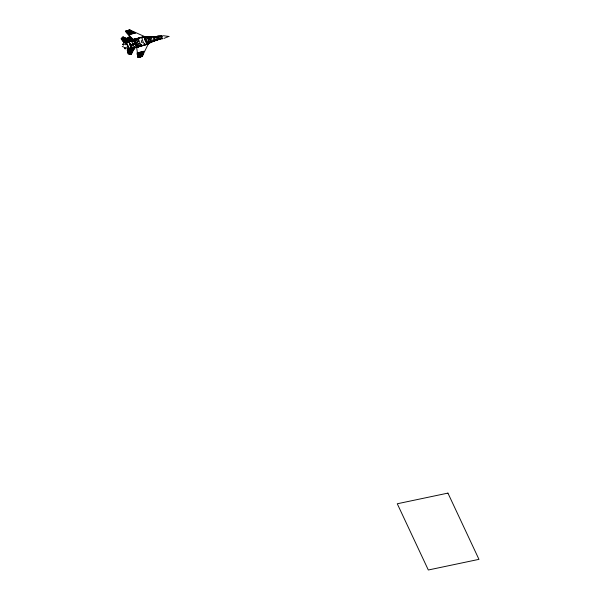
<?xml version="1.0" encoding="UTF-8"?>
<svg xmlns="http://www.w3.org/2000/svg" width="600" height="600" viewBox="0 0 600 600"><rect width="100%" height="100%" fill="white"/><g stroke="black" fill="none" stroke-linecap="round" stroke-linejoin="round"><path stroke-width="0.9" d="M122.955 44.01L122.917 44.46L123.33 43.635M125.4 48.637L124.882 48.698L124.725 47.527M124.935 47.34L124.672 47.715M123.352 44.648L123.052 44.43M123.555 44.925L123.038 44.767M127.792 42.165L127.118 42.255L127.192 41.82M127.657 39.322L127.995 37.477L129.81 36.668L132.352 38.557M134.625 47.085L130.05 48.097L130.125 47.707M126.278 48.323L125.933 47.4M134.288 41.43L134.625 40.282L137.625 39.652L138.54 41.602L135.203 43.38L134.288 41.43L137.625 39.652M137.955 43.86L139.455 43.545L140.37 45.495L137.025 47.28L136.118 45.322L136.447 44.175L137.062 45.473M144.788 36.6L145.868 40.223A7.545 2.677 78.1 0 0 146.73 42.068L148.267 43.987A18.218 9.293 -26.6 0 0 144.278 44.797L136.642 47.385L138.083 57.495L142.267 56.355L148.275 43.965L147.975 42.645M130.545 47.76L129.653 49.38L148.132 44.04M131.085 46.86L131.88 45.907A9.817 7.582 15.6 0 1 133.71 44.572L136.523 43.59A12 4.26 78.1 0 0 136.92 44.392L137.333 45.127A13.312 4.725 78.1 0 0 138.007 46.162L136.92 44.392A11.46 4.065 78.1 0 1 136.56 43.672L136.523 43.59A10.23 3.63 78.1 0 1 136.328 43.17L135.645 41.453A11.857 4.208 78.1 0 1 135.442 40.875A13.508 4.792 78.1 0 1 135.255 40.29L134.895 39.09L125.94 41.535L126.847 43.47M122.273 46.447L123.743 47.078M167.715 36.795L169.095 36.42L168.593 36.443M124.125 43.537L124.35 44.602M123.938 42.263L124.688 41.64M124.035 42.18L123.743 42.428L126.637 42.225L131.137 40.185L122.752 36.825L121.035 38.723L123.84 42.345M124.92 41.438L125.31 41.115A15.15 5.895 -47.2 0 1 126 40.568L127.53 39.51A6.165 2.4 -47.2 0 1 128.385 39.082L123.743 42.428M125.212 41.197L125.625 40.86M125.392 41.055L126.097 40.492A7.005 2.723 -47.2 0 1 126.39 40.267A8.85 3.442 -47.2 0 1 126.69 40.057L126.96 39.87A6.938 2.7 -47.2 0 1 128.115 39.195A6.038 2.348 -47.2 0 1 128.385 39.082L128.115 39.203A6.562 2.558 -47.2 0 0 126.983 39.855A7.935 3.09 -47.2 0 0 126.69 40.057A6.502 2.527 -47.2 0 0 126.39 40.267A10.238 3.982 -47.2 0 0 126.097 40.492L125.745 40.77M127.583 40.193L127.695 40.117A9.938 3.982 -45.6 0 1 127.972 39.945A9.293 3.728 -45.6 0 1 128.25 39.78A8.062 3.232 -45.6 0 1 128.52 39.63A8.415 3.375 -45.6 0 1 128.79 39.48L124.613 42.367L125.032 42.045M124.898 42.15L125.528 41.662M125.34 41.805L125.79 41.468M125.663 41.557L126.405 41.002M126.517 40.92L127.245 40.41M126.645 40.83L127.53 40.23M155.22 36.9L157.245 36.285L158.227 36.578M148.53 43.815L149.587 43.065M149.438 43.17L154.148 41.032M167.708 36.795L163.995 38.422M150.195 42.638L150.18 41.707M127.028 40.568L127.08 40.53A12.09 4.845 -45.6 0 1 127.417 40.297L127.748 40.088M154.898 36.9L157.222 36.338A9.045 6.772 22 0 1 157.71 36.277L160.627 36.165A0.907 0.675 22 0 1 161.175 36.293L161.625 36.21L162.097 38.498M127.305 40.373L127.358 40.335A10.913 4.373 -45.6 0 1 127.695 40.117L128.782 39.487M159.608 36.907L159.42 36.248A4.208 2.175 -25.1 0 0 158.25 36.39L154.238 36.72M156.922 36.435L157.005 36.42A10.575 7.92 22 0 1 158.422 36.225L161.257 36.248M158.175 36.578L158.123 36.57A2.355 1.785 20.7 0 0 158.445 36.578A4.867 3.683 20.7 0 0 158.745 36.547L159.69 36.818M136.118 45.322L139.455 43.545M127.8 38.527L129.84 37.807A4.635 3.683 12.8 0 1 131.22 37.71M142.447 42.787L141.653 42.495L141.36 40.47M148.252 43.995L136.642 47.385M130.05 48.097L131.1 47.678M157.26 36.578L158.265 36.84M161.67 38.775L159.69 39.225M125.97 31.125L128.28 30.338A6.105 3.12 -26.3 0 1 129.93 29.977L144.877 36.697L133.02 39.66L125.73 31.14L129.915 30L125.76 31.2L127.515 33.277M152.858 41.468L152.79 41.49A21.405 16.185 20.7 0 0 150.308 42.51L150.33 42.54M127.118 42.255L127.733 42.037M152.7 41.52L153.727 41.175M155.663 40.545L158.752 39.585L158.708 38.745M128.722 39.405L130.56 38.895A8.812 6.982 13.2 0 1 132.195 38.7M132.322 47.235L132.788 47.078M137.88 56.355L142.935 54.983L137.88 56.377L137.828 55.988M127.425 42.142L128.197 41.888M127.89 41.985L128.67 41.737M153.863 41.13L155.055 40.733M154.178 41.025L154.59 40.883M128.782 39.907L131.22 39.277A10.875 8.61 13.5 0 1 133.08 39.09M154.688 40.852L154.822 39.803M138.42 57.315L140.61 56.64A6.105 3.18 -23.9 0 1 142.267 56.363L138.083 57.495L137.955 56.932L142.613 55.642L137.955 56.91L137.887 56.4M128.355 41.835L129.135 41.588M155.055 40.733L157.373 40.035M138.157 57.398L142.267 56.355M133.02 39.66L140.805 37.365A18.218 9.525 -23.6 0 1 144.885 36.69M128.828 41.685L130.087 41.31M157.282 40.065L156.585 40.267M132.195 40.117L130.627 40.53M144.66 36.63L133.965 39.345M156.142 36.9L156.608 36.758A9.105 4.702 -25.1 0 1 157.462 36.547L157.718 36.968M129.292 41.543L130.567 41.182M155.985 40.447L155.692 40.358M132.18 40.725L132.615 40.598A16.47 13.043 13.4 0 0 133.035 40.463M129.547 45.023L136.71 42.93M131.175 40.11L132.023 41.182M138.315 46.125A13.65 4.845 78.1 0 1 138.465 46.627L129.135 49.365M129.78 40.485L130.305 40.343M125.73 31.14L129.915 30M128.738 40.77L125.94 41.535L126.78 43.32M132.683 39.697L129.608 40.537M130.252 41.265L131.055 41.062M130.005 40.148L132.007 39.713A13.44 10.65 13.3 0 1 132.84 39.608M156.188 36.608L156.96 36.585M160.028 39.135C158.835 39.615 157.995 36.12 159.615 36.443M130.733 41.145L131.542 40.95A21.435 16.973 13.4 0 1 134.895 40.432L134.257 39.968M162.053 38.685L162.63 38.55A1.53 0.637 80.7 0 1 161.955 38.61A1.53 0.637 80.7 0 1 161.438 37.117A1.53 0.63 81.2 0 1 161.692 35.88M162.458 38.588L162.712 38.1A1.53 0.622 80.4 0 1 162.697 38.407M130.642 40.56L132.42 40.193M131.453 41.52L131.775 41.438A21.435 16.973 13.4 0 0 134.903 40.447A19.53 15.465 13.4 0 0 133.358 40.612L131.22 41.025M155.887 36.623L156.697 36.877M147.6 43.905L147.593 43.845A12.345 4.38 78.1 0 1 147.66 44.16L147.465 43.312A9.855 3.495 78.1 0 0 147.368 42.922A10.245 3.637 78.1 0 1 147.585 43.845C146.363 43.852 143.775 37.508 144.54 37.072A10.478 3.72 78.1 0 1 144.66 37.185A10.605 3.765 78.1 0 0 144.45 36.983L144.322 36.87A11.4 4.042 78.1 0 1 144.45 36.983L144.743 37.275M137.04 41.918L138.54 41.602M138.863 45.81L140.37 45.495M130.17 38.295L127.688 39.142L130.395 38.775A6.217 4.92 13.5 0 0 131.843 38.175A6.217 4.92 13.5 0 0 130.17 38.295M130.028 40.065L131.43 39.727A10.875 8.61 13.5 0 0 132.765 39.248M158.752 39.585L157.778 39.008L157.343 36.578M129.975 41.227L130.425 41.145M127.455 42.21L133.515 40.95A19.53 15.465 13.4 0 0 134.895 40.44M159.585 36.45L160.74 36.307M161.363 38.085C161.145 40.733 158.925 35.602 161.183 36.255M128.55 39.773L130.785 39.375A8.812 6.982 13.2 0 0 132.547 38.7L132.99 39.03M144.803 36.6L145.373 37.102M157.83 36.263L158.438 36.218L158.678 36.825M129.69 49.335L132 49.312A10.027 5.73 -2.1 0 1 132.368 49.335A9.255 5.287 -2.1 0 1 132.735 49.358A8.783 5.018 -2.1 0 1 133.095 49.395A8.408 4.808 -2.1 0 1 133.455 49.44A8.033 4.59 -2.1 0 1 133.808 49.5L128.115 49.432M127.927 49.44L128.858 49.38M128.58 49.395L130.297 49.312M128.093 49.778L129.368 49.71A14.648 8.393 -0.1 0 1 130.41 49.68A10.065 5.775 -0.1 0 1 130.808 49.688L130.89 49.688A8.835 5.062 -0.1 0 1 131.13 49.695L131.288 49.703A7.17 4.11 -0.1 0 1 131.602 49.725A6.48 3.72 -0.1 0 1 133.08 49.935L133.155 49.95A5.843 3.345 -0.1 0 1 133.523 50.047L127.215 49.838L128.205 54.037L131.085 54.615L134.715 47.805C133.74 47.483 126.435 49.207 127.748 49.8M128.145 49.778L127.35 49.83M128.678 49.74L129.337 49.71M152.887 36.78L155.572 36.915M129.262 49.358L129.78 49.328M153.833 36.742L153.33 36.765M129.127 49.718L129.765 49.695M158.835 36.21L160.935 36.142A1.14 0.855 22 0 1 161.58 36.263M153.09 36.773L153.75 36.945M156.203 36.608C155.31 37.245 157.433 41.648 157.53 39.09M152.13 36.81L153.15 36.773M129.442 49.703L130.485 49.68A10.23 5.865 -0.1 0 1 130.725 49.688L130.808 49.688A8.655 4.965 -0.1 0 1 131.205 49.703A7.635 4.38 -0.1 0 1 131.602 49.725A6.728 3.855 -0.1 0 1 133.155 49.95A5.535 3.173 -0.1 0 1 133.515 50.047A6.165 3.532 -0.1 0 0 132.36 49.807L129.847 49.688M156.27 36.608L156.9 36.9M152.422 36.795L151.665 36.825M152.01 36.81C150.142 36.705 152.678 42.383 153.33 40.74M168.54 36.405L163.373 35.723M130.148 49.312L130.672 49.297M151.425 36.832L150.765 36.848M150.585 36.855L151.042 36.84M150.855 36.848L150.12 36.862M150.262 36.862L149.925 36.968A7.492 2.662 78.1 0 0 149.76 36.915L150.015 37.013M130.523 49.305L133.808 49.5A8.123 4.643 -2.1 0 0 133.455 49.44A8.925 5.1 -2.1 0 0 133.095 49.395A9.78 5.588 -2.1 0 0 132 49.312A10.68 6.105 -2.1 0 0 131.632 49.297A12.112 6.923 -2.1 0 0 131.265 49.297L131.19 49.297M149.977 36.87L150.015 36.87A16.05 12.143 20.7 0 1 147.562 36.75M149.093 36.862L149.76 36.915L149.715 37.777A6.33 2.25 78.1 0 0 149.76 38.002L149.94 38.858A4.117 1.462 78.1 0 0 150.007 39.127A3.645 1.297 78.1 0 0 150.142 39.555A3.697 1.312 78.1 0 1 150.007 39.127A4.147 1.47 78.1 0 1 149.955 38.902A4.478 1.59 78.1 0 1 149.895 38.678A5.287 1.875 78.1 0 1 149.76 38.002A6.18 2.19 78.1 0 1 149.715 37.777A6.915 2.453 78.1 0 1 149.678 37.545A7.478 2.655 78.1 0 1 149.648 37.32M144.96 36.6L145.995 36.652M125.212 48.922L124.778 48.03M147.105 36.713L149.01 36.862L147.697 36.758A8.752 3.105 78.1 0 1 147.922 36.922L147.99 36.968M147.18 36.72L146.167 36.668L146.602 36.69M147.975 36.96L146.392 36.675M146.46 36.682L145.882 36.645L146.812 40.088A6.127 2.175 78.1 0 0 147.608 41.782L149.062 43.44L148.785 42.172M161.085 36.51L160.252 36.412M151.808 41.782L151.815 41.168A7.815 2.775 78.1 0 1 151.845 41.355L151.882 41.64M123.218 44.985L123.023 44.28M151.672 41.73L151.597 41.693A7.575 2.692 78.1 0 0 151.725 41.752L151.477 41.625A6.158 2.19 78.1 0 1 151.358 41.55A5.715 2.032 78.1 0 1 151.267 41.483A5.055 1.792 78.1 0 1 151.178 41.4A4.5 1.597 78.1 0 1 151.08 41.31A4.29 1.522 78.1 0 1 150.99 41.205A3.833 1.365 78.1 0 1 150.892 41.093A3.458 1.23 78.1 0 1 150.705 40.822A3.202 1.14 78.1 0 1 150.532 40.515A3.007 1.065 78.1 0 1 150.368 40.155A2.873 1.02 78.1 0 1 150.218 39.78M148.77 40.725L147.69 36.787A6.33 2.243 78.1 0 0 148.672 40.635L150.053 42.367L148.822 40.822M154.913 40.785L153.57 39.51L153.038 36.773M145.882 36.645L146.4 37.08M144.24 36.803L144.292 36.848A11.962 4.245 78.1 0 0 144.195 36.765A9.158 3.255 78.1 0 0 145.642 41.415A9.158 3.248 78.1 0 0 147.653 44.108M124.815 48.39L124.837 48.315M142.215 37.98L141.675 37.395L142.755 40.987A8.445 3 78.1 0 0 143.632 42.855L145.178 44.88L144.84 43.598M127.672 33.45L128.017 33.855M128.377 34.275L128.962 34.95M162.337 36.172L162.42 36.293A1.53 0.622 80.4 0 0 162.262 36A1.53 0.637 80.7 0 0 161.722 35.835M138.337 46.2L138.465 46.627A13.808 4.897 78.1 0 0 138.285 46.027M136.523 43.59A12.008 4.26 78.1 0 1 136.29 43.088A12.15 4.312 78.1 0 1 135.66 41.498L135.27 40.335A14.07 4.995 78.1 0 1 135.067 39.697A13.688 4.86 78.1 0 1 134.955 39.293L135.54 39.945A11.325 4.02 78.1 0 1 135.667 40.133L135.833 40.388A10.965 3.893 78.1 0 0 135.667 40.133L135.495 39.877A11.04 3.915 78.1 0 0 135.322 39.645A12.188 4.327 78.1 0 0 135.15 39.412A13.793 4.897 78.1 0 0 134.985 39.195L135.067 39.697A12.712 4.508 78.1 0 0 135.255 40.29A11.745 4.17 78.1 0 0 135.442 40.875A12.938 4.59 78.1 0 0 135.645 41.453L135.788 41.828A12.398 4.402 78.1 0 0 135.922 42.195L136.178 42.825A9.165 3.255 78.1 0 0 136.29 43.088L136.988 44.52A11.31 4.012 78.1 0 0 137.167 44.843A12.21 4.335 78.1 0 0 137.333 45.127A13.163 4.673 78.1 0 0 138.045 46.223M138.517 46.83L138.435 46.725A13.777 4.89 78.1 0 1 138.262 46.508M138.81 38.888L138.278 38.242L139.208 41.25A10.05 3.562 78.1 0 0 140.542 44.1L141.84 45.855L141.488 44.588M134.895 39.09L135.938 40.56M136.507 46.523L137.032 47.235L136.845 46.612M129.218 41.977L128.445 40.852A29.287 10.395 78.1 0 0 132.067 48.593L131.88 47.97M134.445 40.995L133.41 39.495L134.19 41.865M127.163 44.13L127.695 45.27M128.002 45.915L128.618 47.213M128.917 47.865L129.608 49.32L128.887 47.82M127.073 43.95L127.755 45.405M127.98 45.885L128.655 47.332M148.695 40.575L147.615 36.742M131.235 40.095L131.43 40.672A18.263 6.48 78.1 0 0 134.858 47.858L134.67 47.205M147.345 42.825L147.585 43.815M150.233 41.97L150.322 42.517M150.308 42.405L150.315 42.473A6.308 2.235 78.1 0 1 148.68 40.657M149.745 37.928L149.61 37.095M137.82 55.905L137.708 55.11M137.542 53.94L137.685 54.938M156.045 39.93L156.06 40.057M159.99 38.745L159.998 39.142M136.335 46.515A21.435 16.995 13.5 0 1 135.255 46.89M130.748 37.365A3.697 2.97 10.4 0 1 129.578 37.875L127.882 38.093L129.398 37.485A3.697 2.97 10.4 0 1 130.74 37.358M129.045 39.352A7.942 3.188 -45.6 0 0 128.52 39.63A8.857 3.555 -45.6 0 0 127.972 39.945M135.998 45.735A13.125 4.657 78.1 0 1 134.392 42.412M130.185 43.695A13.732 4.875 78.1 0 1 131.288 46.237M132.99 42.892A12.795 4.537 78.1 0 1 133.447 43.86M137.542 43.875A12.203 4.327 78.1 0 1 137.752 44.422M159.637 39.24A4.853 3.667 20.7 0 1 159.968 39.157M150.892 41.085A4.17 1.478 78.1 0 0 151.08 41.303A4.537 1.612 78.1 0 0 151.178 41.4A4.928 1.748 78.1 0 0 151.267 41.475A5.348 1.897 78.1 0 0 151.358 41.55A6.135 2.175 78.1 0 0 151.545 41.662L151.597 41.693A7.005 2.49 78.1 0 1 151.545 41.662L149.94 38.858A4.425 1.575 78.1 0 1 149.895 38.678M150.712 40.83A3.06 1.087 78.1 0 1 150.532 40.515M150.368 40.162A3.127 1.11 78.1 0 1 150.142 39.562A3.24 1.155 78.1 0 0 150.285 39.968M135.428 42.78A1.252 0.443 78.1 0 1 134.812 42.675A1.252 0.443 78.1 0 1 134.483 41.047A1.252 0.443 78.1 0 1 135.023 40.77M126.337 44.115A1.193 0.42 78.1 0 1 125.85 44.76A1.193 0.42 78.1 0 1 125.385 43.043A1.193 0.42 78.1 0 1 126.007 42.885M137.265 46.523A1.252 0.443 78.1 0 1 136.657 46.598A1.252 0.443 78.1 0 1 136.29 44.91A1.252 0.443 78.1 0 1 136.868 44.678M128.145 48.27A1.193 0.42 78.1 0 1 127.462 48.307A1.193 0.42 78.1 0 1 127.312 46.5M127.515 46.432A1.193 0.42 78.1 0 1 127.882 46.875M131.115 44.707A1.215 0.427 78.1 0 1 130.92 46.005A1.215 0.427 78.1 0 1 130.245 44.752A1.215 0.427 78.1 0 1 130.538 43.635M122.198 39.907L124.365 37.47A3.353 0.968 -58.8 0 0 123.802 37.928L122.198 39.907M121.958 39.263L121.688 39.623L123.765 37.237A3.143 0.9 -58.9 0 0 123.262 37.657L121.958 39.263M121.485 39.008L123.337 37.065A3.045 0.93 -57.1 0 0 122.858 37.447L121.485 39.008M122.558 40.365L125.085 37.763A3.945 1.222 -56.6 0 0 124.433 38.258L122.558 40.365M123.33 40.815L122.895 41.273L126.315 38.25A5.04 1.748 -52.5 0 0 125.483 38.797L123.33 40.815M124.02 41.58L123.472 42.06L127.785 38.843A6.48 2.475 -48.1 0 0 126.99 39.27L124.02 41.58M128.498 37.41L128.363 37.477A17.348 13.942 10.4 0 0 127.958 37.68A17.348 13.942 10.4 0 0 128.445 37.65L129.532 37.47A2.573 2.062 10.4 0 0 130.35 37.065A2.573 2.062 10.4 0 0 129.368 37.117L128.498 37.41M129.63 34.477L128.31 34.935L135.675 32.94L133.477 33.33A14.633 7.56 -25.1 0 0 131.678 33.795L129.63 34.477M138.21 52.793L136.898 53.25L144.262 51.248L142.058 51.645A14.633 7.56 -25.1 0 0 140.265 52.11L138.21 52.793M127.425 32.812L126.698 33.06L132.465 31.5L127.425 32.812M138.472 55.11L137.745 55.365L143.512 53.797L138.472 55.11M127.005 31.35L126.12 31.65L130.778 30.39L127.005 31.35M126.615 32.01L125.977 32.227L131.032 30.855L126.615 32.01M128.67 33.502L127.44 33.922L133.942 32.16L128.67 33.502M138.292 54.03L137.062 54.45L143.565 52.688L138.292 54.03M447.93 493.11L397.275 503.768L428.317 570L478.965 559.35L447.93 493.11M129.472 48.735L134.415 48.36L129.472 48.735M128.985 49.02L134.1 48.953A9.172 5.22 -4.3 0 0 133.087 48.87L128.985 49.02M127.688 50.235L127.312 50.258L133.26 50.528A6.48 3.72 1.1 0 0 132.165 50.302L127.688 50.235M127.845 51.142L132.623 51.72A5.04 2.902 6.7 0 0 131.37 51.375L127.845 51.142M127.988 51.945L132.097 52.718A3.945 2.257 12.2 0 0 131.017 52.312L127.988 51.945M128.295 53.543L131.34 54.135A3.045 1.74 12.8 0 0 130.538 53.835L128.295 53.543M128.085 52.47L131.782 53.302A3.353 1.912 15.1 0 0 130.815 52.883L128.085 52.47M128.19 53.032L131.52 53.79A3.143 1.792 15.3 0 0 130.65 53.422L128.19 53.032M155.445 40.223L155.062 39.765L155.4 40.185M154.942 39.555L154.56 38.332L154.935 39.525M154.553 38.295L154.567 38.362M154.493 37.935L154.35 36.75L154.5 37.995"/></g></svg>
